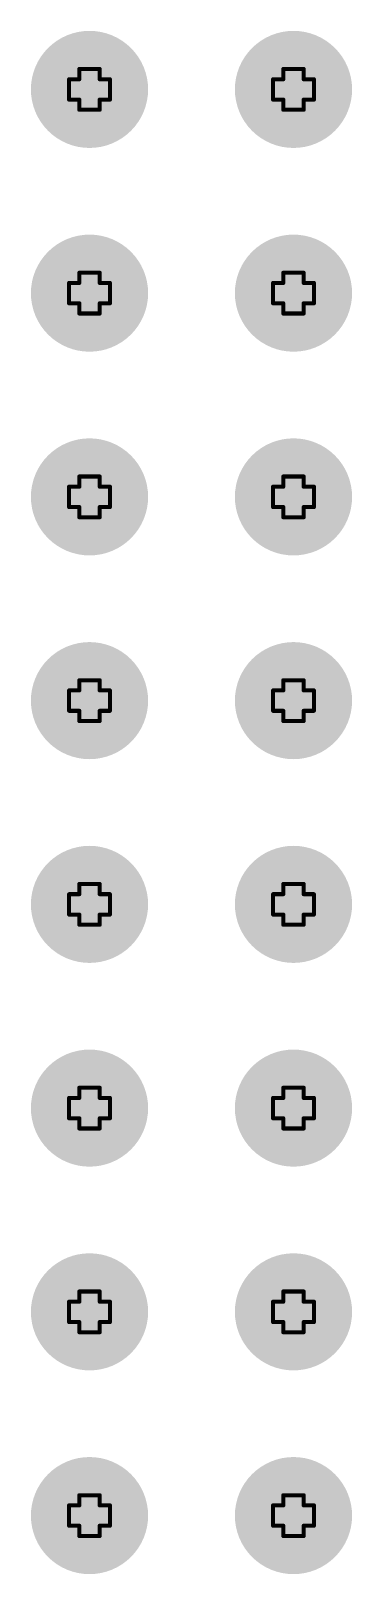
# Model space of a CAD drawing. Header units: millimetres. Extents: x 3.26 to 13.14, y 5.38 to 10.83.
# Drawn here: x 7.281 to 7.439, y 7.49 to 8.248 of the extents above; entities that cross this region are included whole.
import ezdxf

# ---------------------------------------------------------------- set-up
doc = ezdxf.new("R2010")
doc.units = ezdxf.units.MM
doc.header["$MEASUREMENT"] = 0
for name, color, linetype in [('BottomLayer', 5, 'Continuous'), ('BottomSolder', 6, 'Continuous'), ('DrillDrawing', 1, 'Continuous'), ('MultiLayer', 9, 'Continuous'), ('PadHoleLayer', 156, 'Continuous'), ('TopLayer', 1, 'Continuous'), ('TopSolder', 216, 'Continuous')]:
    doc.layers.add(name, color=color, linetype=linetype)

# ---------------------------------------------------------------- blocks, each defined once
blk = doc.blocks.new('_ARDUINO_MEGA2560_REV3___RETAIL_ARDUINO_MEGA2560_REV3___RETAIL_P________65')
at = {"layer": 'BottomLayer', "const_width": 0.02673}
for points in [[(-0.36337, -1.7, 1), (-0.33663, -1.7, 1)], [(-0.26337, -1.7, 1), (-0.23663, -1.7, 1)], [(-0.16337, -1.7, 1), (-0.13663, -1.7, 1)], [(-0.06337, -1.7, 1), (-0.03663, -1.7, 1)], [(0.03663, -1.7, 1), (0.06337, -1.7, 1)], [(0.13663, -1.7, 1), (0.16337, -1.7, 1)], [(0.23663, -1.7, 1), (0.26337, -1.7, 1)], [(0.33663, -1.7, 1), (0.36337, -1.7, 1)], [(-0.36337, -1.8, 1), (-0.33663, -1.8, 1)], [(-0.26337, -1.8, 1), (-0.23663, -1.8, 1)], [(-0.16337, -1.8, 1), (-0.13663, -1.8, 1)], [(-0.06337, -1.8, 1), (-0.03663, -1.8, 1)], [(0.03663, -1.8, 1), (0.06337, -1.8, 1)], [(0.13663, -1.8, 1), (0.16337, -1.8, 1)], [(0.23663, -1.8, 1), (0.26337, -1.8, 1)], [(0.33663, -1.8, 1), (0.36337, -1.8, 1)]]:
    blk.add_lwpolyline(points, format="xyb", close=True, dxfattribs=at)
at = {"layer": 'BottomSolder', "const_width": 0.02873}
for points in [[(-0.36437, -1.7, 1), (-0.33563, -1.7, 1)], [(-0.26437, -1.7, 1), (-0.23563, -1.7, 1)], [(-0.16437, -1.7, 1), (-0.13563, -1.7, 1)], [(-0.06437, -1.7, 1), (-0.03563, -1.7, 1)], [(0.03563, -1.7, 1), (0.06437, -1.7, 1)], [(0.13563, -1.7, 1), (0.16437, -1.7, 1)], [(0.23563, -1.7, 1), (0.26437, -1.7, 1)], [(0.33563, -1.7, 1), (0.36437, -1.7, 1)], [(-0.36437, -1.8, 1), (-0.33563, -1.8, 1)], [(-0.26437, -1.8, 1), (-0.23563, -1.8, 1)], [(-0.16437, -1.8, 1), (-0.13563, -1.8, 1)], [(-0.06437, -1.8, 1), (-0.03563, -1.8, 1)], [(0.03563, -1.8, 1), (0.06437, -1.8, 1)], [(0.13563, -1.8, 1), (0.16437, -1.8, 1)], [(0.23563, -1.8, 1), (0.26437, -1.8, 1)], [(0.33563, -1.8, 1), (0.36437, -1.8, 1)]]:
    blk.add_lwpolyline(points, format="xyb", close=True, dxfattribs=at)
at = {"layer": 'MultiLayer', "const_width": 0.02673}
for points in [[(-0.36337, -1.7, 1), (-0.33663, -1.7, 1)], [(-0.26337, -1.7, 1), (-0.23663, -1.7, 1)], [(-0.16337, -1.7, 1), (-0.13663, -1.7, 1)], [(-0.06337, -1.7, 1), (-0.03663, -1.7, 1)], [(0.03663, -1.7, 1), (0.06337, -1.7, 1)], [(0.13663, -1.7, 1), (0.16337, -1.7, 1)], [(0.23663, -1.7, 1), (0.26337, -1.7, 1)], [(0.33663, -1.7, 1), (0.36337, -1.7, 1)], [(-0.36337, -1.8, 1), (-0.33663, -1.8, 1)], [(-0.26337, -1.8, 1), (-0.23663, -1.8, 1)], [(-0.16337, -1.8, 1), (-0.13663, -1.8, 1)], [(-0.06337, -1.8, 1), (-0.03663, -1.8, 1)], [(0.03663, -1.8, 1), (0.06337, -1.8, 1)], [(0.13663, -1.8, 1), (0.16337, -1.8, 1)], [(0.23663, -1.8, 1), (0.26337, -1.8, 1)], [(0.33663, -1.8, 1), (0.36337, -1.8, 1)]]:
    blk.add_lwpolyline(points, format="xyb", close=True, dxfattribs=at)
at = {"layer": 'PadHoleLayer', "const_width": 0.01673}
for points in [[(-0.35837, -1.7, 1), (-0.34163, -1.7, 1)], [(-0.25837, -1.7, 1), (-0.24163, -1.7, 1)], [(-0.15837, -1.7, 1), (-0.14163, -1.7, 1)], [(-0.05837, -1.7, 1), (-0.04163, -1.7, 1)], [(0.04163, -1.7, 1), (0.05837, -1.7, 1)], [(0.14163, -1.7, 1), (0.15837, -1.7, 1)], [(0.24163, -1.7, 1), (0.25837, -1.7, 1)], [(0.34163, -1.7, 1), (0.35837, -1.7, 1)], [(-0.35837, -1.8, 1), (-0.34163, -1.8, 1)], [(-0.25837, -1.8, 1), (-0.24163, -1.8, 1)], [(-0.15837, -1.8, 1), (-0.14163, -1.8, 1)], [(-0.05837, -1.8, 1), (-0.04163, -1.8, 1)], [(0.04163, -1.8, 1), (0.05837, -1.8, 1)], [(0.14163, -1.8, 1), (0.15837, -1.8, 1)], [(0.24163, -1.8, 1), (0.25837, -1.8, 1)], [(0.34163, -1.8, 1), (0.35837, -1.8, 1)]]:
    blk.add_lwpolyline(points, format="xyb", close=True, dxfattribs=at)
at = {"layer": 'TopLayer', "const_width": 0.02673}
for points in [[(-0.36337, -1.7, 1), (-0.33663, -1.7, 1)], [(-0.26337, -1.7, 1), (-0.23663, -1.7, 1)], [(-0.16337, -1.7, 1), (-0.13663, -1.7, 1)], [(-0.06337, -1.7, 1), (-0.03663, -1.7, 1)], [(0.03663, -1.7, 1), (0.06337, -1.7, 1)], [(0.13663, -1.7, 1), (0.16337, -1.7, 1)], [(0.23663, -1.7, 1), (0.26337, -1.7, 1)], [(0.33663, -1.7, 1), (0.36337, -1.7, 1)], [(-0.36337, -1.8, 1), (-0.33663, -1.8, 1)], [(-0.26337, -1.8, 1), (-0.23663, -1.8, 1)], [(-0.16337, -1.8, 1), (-0.13663, -1.8, 1)], [(-0.06337, -1.8, 1), (-0.03663, -1.8, 1)], [(0.03663, -1.8, 1), (0.06337, -1.8, 1)], [(0.13663, -1.8, 1), (0.16337, -1.8, 1)], [(0.23663, -1.8, 1), (0.26337, -1.8, 1)], [(0.33663, -1.8, 1), (0.36337, -1.8, 1)]]:
    blk.add_lwpolyline(points, format="xyb", close=True, dxfattribs=at)
at = {"layer": 'TopSolder', "const_width": 0.02873}
for points in [[(-0.36437, -1.7, 1), (-0.33563, -1.7, 1)], [(-0.26437, -1.7, 1), (-0.23563, -1.7, 1)], [(-0.16437, -1.7, 1), (-0.13563, -1.7, 1)], [(-0.06437, -1.7, 1), (-0.03563, -1.7, 1)], [(0.03563, -1.7, 1), (0.06437, -1.7, 1)], [(0.13563, -1.7, 1), (0.16437, -1.7, 1)], [(0.23563, -1.7, 1), (0.26437, -1.7, 1)], [(0.33563, -1.7, 1), (0.36437, -1.7, 1)], [(-0.36437, -1.8, 1), (-0.33563, -1.8, 1)], [(-0.26437, -1.8, 1), (-0.23563, -1.8, 1)], [(-0.16437, -1.8, 1), (-0.13563, -1.8, 1)], [(-0.06437, -1.8, 1), (-0.03563, -1.8, 1)], [(0.03563, -1.8, 1), (0.06437, -1.8, 1)], [(0.13563, -1.8, 1), (0.16437, -1.8, 1)], [(0.23563, -1.8, 1), (0.26437, -1.8, 1)], [(0.33563, -1.8, 1), (0.36437, -1.8, 1)]]:
    blk.add_lwpolyline(points, format="xyb", close=True, dxfattribs=at)

msp = doc.modelspace()

# ---------------------------------------------------------------- linework, layer by layer
at = {"layer": 'DrillDrawing', "const_width": 0.002}
for points in [[(7.305, 8.224), (7.305, 8.229)], [(7.305, 8.229), (7.315, 8.229)], [(7.315, 8.224), (7.315, 8.229)], [(7.405, 8.224), (7.405, 8.229)], [(7.405, 8.229), (7.415, 8.229)], [(7.415, 8.224), (7.415, 8.229)], [(7.3, 8.214), (7.3, 8.224)], [(7.3, 8.224), (7.305, 8.224)], [(7.315, 8.224), (7.32, 8.224)], [(7.32, 8.214), (7.32, 8.224)], [(7.4, 8.214), (7.4, 8.224)], [(7.4, 8.224), (7.405, 8.224)], [(7.415, 8.224), (7.42, 8.224)], [(7.42, 8.214), (7.42, 8.224)], [(7.3, 8.214), (7.305, 8.214)], [(7.305, 8.209), (7.305, 8.214)], [(7.315, 8.214), (7.32, 8.214)], [(7.315, 8.209), (7.315, 8.214)], [(7.4, 8.214), (7.405, 8.214)], [(7.405, 8.209), (7.405, 8.214)], [(7.415, 8.214), (7.42, 8.214)], [(7.415, 8.209), (7.415, 8.214)], [(7.305, 8.209), (7.315, 8.209)], [(7.405, 8.209), (7.415, 8.209)], [(7.305, 8.124), (7.305, 8.129)], [(7.305, 8.129), (7.315, 8.129)], [(7.315, 8.124), (7.315, 8.129)], [(7.405, 8.124), (7.405, 8.129)], [(7.405, 8.129), (7.415, 8.129)], [(7.415, 8.124), (7.415, 8.129)], [(7.3, 8.114), (7.3, 8.124)], [(7.3, 8.124), (7.305, 8.124)], [(7.315, 8.124), (7.32, 8.124)], [(7.32, 8.114), (7.32, 8.124)], [(7.4, 8.114), (7.4, 8.124)], [(7.4, 8.124), (7.405, 8.124)], [(7.415, 8.124), (7.42, 8.124)], [(7.42, 8.114), (7.42, 8.124)], [(7.3, 8.114), (7.305, 8.114)], [(7.305, 8.109), (7.305, 8.114)], [(7.315, 8.114), (7.32, 8.114)], [(7.315, 8.109), (7.315, 8.114)], [(7.4, 8.114), (7.405, 8.114)], [(7.405, 8.109), (7.405, 8.114)], [(7.415, 8.114), (7.42, 8.114)], [(7.415, 8.109), (7.415, 8.114)], [(7.305, 8.109), (7.315, 8.109)], [(7.405, 8.109), (7.415, 8.109)], [(7.305, 8.024), (7.305, 8.029)], [(7.305, 8.029), (7.315, 8.029)], [(7.315, 8.024), (7.315, 8.029)], [(7.405, 8.024), (7.405, 8.029)], [(7.405, 8.029), (7.415, 8.029)], [(7.415, 8.024), (7.415, 8.029)], [(7.3, 8.014), (7.3, 8.024)], [(7.3, 8.024), (7.305, 8.024)], [(7.315, 8.024), (7.32, 8.024)], [(7.32, 8.014), (7.32, 8.024)], [(7.4, 8.014), (7.4, 8.024)], [(7.4, 8.024), (7.405, 8.024)], [(7.415, 8.024), (7.42, 8.024)], [(7.42, 8.014), (7.42, 8.024)], [(7.3, 8.014), (7.305, 8.014)], [(7.305, 8.009), (7.305, 8.014)], [(7.315, 8.014), (7.32, 8.014)], [(7.315, 8.009), (7.315, 8.014)], [(7.4, 8.014), (7.405, 8.014)], [(7.405, 8.009), (7.405, 8.014)], [(7.415, 8.014), (7.42, 8.014)], [(7.415, 8.009), (7.415, 8.014)], [(7.305, 8.009), (7.315, 8.009)], [(7.405, 8.009), (7.415, 8.009)], [(7.3, 7.914), (7.3, 7.924)], [(7.3, 7.924), (7.305, 7.924)], [(7.305, 7.924), (7.305, 7.929)], [(7.305, 7.929), (7.315, 7.929)], [(7.315, 7.924), (7.315, 7.929)], [(7.315, 7.924), (7.32, 7.924)], [(7.32, 7.914), (7.32, 7.924)], [(7.4, 7.914), (7.4, 7.924)], [(7.4, 7.924), (7.405, 7.924)], [(7.405, 7.924), (7.405, 7.929)], [(7.405, 7.929), (7.415, 7.929)], [(7.415, 7.924), (7.415, 7.929)], [(7.415, 7.924), (7.42, 7.924)], [(7.42, 7.914), (7.42, 7.924)], [(7.3, 7.914), (7.305, 7.914)], [(7.305, 7.909), (7.305, 7.914)], [(7.305, 7.909), (7.315, 7.909)], [(7.315, 7.914), (7.32, 7.914)], [(7.315, 7.909), (7.315, 7.914)], [(7.4, 7.914), (7.405, 7.914)], [(7.405, 7.909), (7.405, 7.914)], [(7.405, 7.909), (7.415, 7.909)], [(7.415, 7.914), (7.42, 7.914)], [(7.415, 7.909), (7.415, 7.914)], [(7.3, 7.814), (7.3, 7.824)], [(7.3, 7.824), (7.305, 7.824)], [(7.305, 7.824), (7.305, 7.829)], [(7.305, 7.829), (7.315, 7.829)], [(7.315, 7.824), (7.315, 7.829)], [(7.315, 7.824), (7.32, 7.824)], [(7.32, 7.814), (7.32, 7.824)], [(7.4, 7.814), (7.4, 7.824)], [(7.4, 7.824), (7.405, 7.824)], [(7.405, 7.824), (7.405, 7.829)], [(7.405, 7.829), (7.415, 7.829)], [(7.415, 7.824), (7.415, 7.829)], [(7.415, 7.824), (7.42, 7.824)], [(7.42, 7.814), (7.42, 7.824)], [(7.3, 7.814), (7.305, 7.814)], [(7.305, 7.809), (7.305, 7.814)], [(7.305, 7.809), (7.315, 7.809)], [(7.315, 7.814), (7.32, 7.814)], [(7.315, 7.809), (7.315, 7.814)], [(7.4, 7.814), (7.405, 7.814)], [(7.405, 7.809), (7.405, 7.814)], [(7.405, 7.809), (7.415, 7.809)], [(7.415, 7.814), (7.42, 7.814)], [(7.415, 7.809), (7.415, 7.814)], [(7.305, 7.724), (7.305, 7.729)], [(7.305, 7.729), (7.315, 7.729)], [(7.315, 7.724), (7.315, 7.729)], [(7.405, 7.724), (7.405, 7.729)], [(7.405, 7.729), (7.415, 7.729)], [(7.415, 7.724), (7.415, 7.729)], [(7.3, 7.714), (7.3, 7.724)], [(7.3, 7.724), (7.305, 7.724)], [(7.315, 7.724), (7.32, 7.724)], [(7.32, 7.714), (7.32, 7.724)], [(7.4, 7.714), (7.4, 7.724)], [(7.4, 7.724), (7.405, 7.724)], [(7.415, 7.724), (7.42, 7.724)], [(7.42, 7.714), (7.42, 7.724)], [(7.3, 7.714), (7.305, 7.714)], [(7.305, 7.709), (7.305, 7.714)], [(7.315, 7.714), (7.32, 7.714)], [(7.315, 7.709), (7.315, 7.714)], [(7.4, 7.714), (7.405, 7.714)], [(7.405, 7.709), (7.405, 7.714)], [(7.415, 7.714), (7.42, 7.714)], [(7.415, 7.709), (7.415, 7.714)], [(7.305, 7.709), (7.315, 7.709)], [(7.405, 7.709), (7.415, 7.709)], [(7.305, 7.624), (7.305, 7.629)], [(7.305, 7.629), (7.315, 7.629)], [(7.315, 7.624), (7.315, 7.629)], [(7.405, 7.624), (7.405, 7.629)], [(7.405, 7.629), (7.415, 7.629)], [(7.415, 7.624), (7.415, 7.629)], [(7.3, 7.614), (7.3, 7.624)], [(7.3, 7.624), (7.305, 7.624)], [(7.315, 7.624), (7.32, 7.624)], [(7.32, 7.614), (7.32, 7.624)], [(7.4, 7.614), (7.4, 7.624)], [(7.4, 7.624), (7.405, 7.624)], [(7.415, 7.624), (7.42, 7.624)], [(7.42, 7.614), (7.42, 7.624)], [(7.3, 7.614), (7.305, 7.614)], [(7.305, 7.609), (7.305, 7.614)], [(7.315, 7.614), (7.32, 7.614)], [(7.315, 7.609), (7.315, 7.614)], [(7.4, 7.614), (7.405, 7.614)], [(7.405, 7.609), (7.405, 7.614)], [(7.415, 7.614), (7.42, 7.614)], [(7.415, 7.609), (7.415, 7.614)], [(7.305, 7.609), (7.315, 7.609)], [(7.405, 7.609), (7.415, 7.609)], [(7.305, 7.524), (7.305, 7.529)], [(7.305, 7.529), (7.315, 7.529)], [(7.315, 7.524), (7.315, 7.529)], [(7.405, 7.524), (7.405, 7.529)], [(7.405, 7.529), (7.415, 7.529)], [(7.415, 7.524), (7.415, 7.529)], [(7.3, 7.514), (7.3, 7.524)], [(7.3, 7.524), (7.305, 7.524)], [(7.315, 7.524), (7.32, 7.524)], [(7.32, 7.514), (7.32, 7.524)], [(7.4, 7.514), (7.4, 7.524)], [(7.4, 7.524), (7.405, 7.524)], [(7.415, 7.524), (7.42, 7.524)], [(7.42, 7.514), (7.42, 7.524)], [(7.3, 7.514), (7.305, 7.514)], [(7.305, 7.509), (7.305, 7.514)], [(7.315, 7.514), (7.32, 7.514)], [(7.315, 7.509), (7.315, 7.514)], [(7.4, 7.514), (7.405, 7.514)], [(7.405, 7.509), (7.405, 7.514)], [(7.415, 7.514), (7.42, 7.514)], [(7.415, 7.509), (7.415, 7.514)], [(7.305, 7.509), (7.315, 7.509)], [(7.405, 7.509), (7.415, 7.509)]]:
    msp.add_lwpolyline(points, dxfattribs=at)
at = {"layer": 'DrillDrawing', "const_width": 0.001}
for points in [[(7.3045, 8.229, 1), (7.3055, 8.229, 1)], [(7.3045, 8.229, 1), (7.3055, 8.229, 1)], [(7.3145, 8.229, 1), (7.3155, 8.229, 1)], [(7.3145, 8.229, 1), (7.3155, 8.229, 1)], [(7.4045, 8.229, 1), (7.4055, 8.229, 1)], [(7.4045, 8.229, 1), (7.4055, 8.229, 1)], [(7.4145, 8.229, 1), (7.4155, 8.229, 1)], [(7.4145, 8.229, 1), (7.4155, 8.229, 1)], [(7.2995, 8.224, 1), (7.3005, 8.224, 1)], [(7.2995, 8.224, 1), (7.3005, 8.224, 1)], [(7.3045, 8.224, 1), (7.3055, 8.224, 1)], [(7.3045, 8.224, 1), (7.3055, 8.224, 1)], [(7.3145, 8.224, 1), (7.3155, 8.224, 1)], [(7.3145, 8.224, 1), (7.3155, 8.224, 1)], [(7.3195, 8.224, 1), (7.3205, 8.224, 1)], [(7.3195, 8.224, 1), (7.3205, 8.224, 1)], [(7.3995, 8.224, 1), (7.4005, 8.224, 1)], [(7.3995, 8.224, 1), (7.4005, 8.224, 1)], [(7.4045, 8.224, 1), (7.4055, 8.224, 1)], [(7.4045, 8.224, 1), (7.4055, 8.224, 1)], [(7.4145, 8.224, 1), (7.4155, 8.224, 1)], [(7.4145, 8.224, 1), (7.4155, 8.224, 1)], [(7.4195, 8.224, 1), (7.4205, 8.224, 1)], [(7.4195, 8.224, 1), (7.4205, 8.224, 1)], [(7.2995, 8.214, 1), (7.3005, 8.214, 1)], [(7.2995, 8.214, 1), (7.3005, 8.214, 1)], [(7.3045, 8.214, 1), (7.3055, 8.214, 1)], [(7.3045, 8.214, 1), (7.3055, 8.214, 1)], [(7.3145, 8.214, 1), (7.3155, 8.214, 1)], [(7.3145, 8.214, 1), (7.3155, 8.214, 1)], [(7.3195, 8.214, 1), (7.3205, 8.214, 1)], [(7.3195, 8.214, 1), (7.3205, 8.214, 1)], [(7.3995, 8.214, 1), (7.4005, 8.214, 1)], [(7.3995, 8.214, 1), (7.4005, 8.214, 1)], [(7.4045, 8.214, 1), (7.4055, 8.214, 1)], [(7.4045, 8.214, 1), (7.4055, 8.214, 1)], [(7.4145, 8.214, 1), (7.4155, 8.214, 1)], [(7.4145, 8.214, 1), (7.4155, 8.214, 1)], [(7.4195, 8.214, 1), (7.4205, 8.214, 1)], [(7.4195, 8.214, 1), (7.4205, 8.214, 1)], [(7.3045, 8.209, 1), (7.3055, 8.209, 1)], [(7.3045, 8.209, 1), (7.3055, 8.209, 1)], [(7.3145, 8.209, 1), (7.3155, 8.209, 1)], [(7.3145, 8.209, 1), (7.3155, 8.209, 1)], [(7.4045, 8.209, 1), (7.4055, 8.209, 1)], [(7.4045, 8.209, 1), (7.4055, 8.209, 1)], [(7.4145, 8.209, 1), (7.4155, 8.209, 1)], [(7.4145, 8.209, 1), (7.4155, 8.209, 1)], [(7.3045, 8.129, 1), (7.3055, 8.129, 1)], [(7.3045, 8.129, 1), (7.3055, 8.129, 1)], [(7.3145, 8.129, 1), (7.3155, 8.129, 1)], [(7.3145, 8.129, 1), (7.3155, 8.129, 1)], [(7.4045, 8.129, 1), (7.4055, 8.129, 1)], [(7.4045, 8.129, 1), (7.4055, 8.129, 1)], [(7.4145, 8.129, 1), (7.4155, 8.129, 1)], [(7.4145, 8.129, 1), (7.4155, 8.129, 1)], [(7.2995, 8.124, 1), (7.3005, 8.124, 1)], [(7.2995, 8.124, 1), (7.3005, 8.124, 1)], [(7.3045, 8.124, 1), (7.3055, 8.124, 1)], [(7.3045, 8.124, 1), (7.3055, 8.124, 1)], [(7.3145, 8.124, 1), (7.3155, 8.124, 1)], [(7.3145, 8.124, 1), (7.3155, 8.124, 1)], [(7.3195, 8.124, 1), (7.3205, 8.124, 1)], [(7.3195, 8.124, 1), (7.3205, 8.124, 1)], [(7.3995, 8.124, 1), (7.4005, 8.124, 1)], [(7.3995, 8.124, 1), (7.4005, 8.124, 1)], [(7.4045, 8.124, 1), (7.4055, 8.124, 1)], [(7.4045, 8.124, 1), (7.4055, 8.124, 1)], [(7.4145, 8.124, 1), (7.4155, 8.124, 1)], [(7.4145, 8.124, 1), (7.4155, 8.124, 1)], [(7.4195, 8.124, 1), (7.4205, 8.124, 1)], [(7.4195, 8.124, 1), (7.4205, 8.124, 1)], [(7.2995, 8.114, 1), (7.3005, 8.114, 1)], [(7.2995, 8.114, 1), (7.3005, 8.114, 1)], [(7.3045, 8.114, 1), (7.3055, 8.114, 1)], [(7.3045, 8.114, 1), (7.3055, 8.114, 1)], [(7.3145, 8.114, 1), (7.3155, 8.114, 1)], [(7.3145, 8.114, 1), (7.3155, 8.114, 1)], [(7.3195, 8.114, 1), (7.3205, 8.114, 1)], [(7.3195, 8.114, 1), (7.3205, 8.114, 1)], [(7.3995, 8.114, 1), (7.4005, 8.114, 1)], [(7.3995, 8.114, 1), (7.4005, 8.114, 1)], [(7.4045, 8.114, 1), (7.4055, 8.114, 1)], [(7.4045, 8.114, 1), (7.4055, 8.114, 1)], [(7.4145, 8.114, 1), (7.4155, 8.114, 1)], [(7.4145, 8.114, 1), (7.4155, 8.114, 1)], [(7.4195, 8.114, 1), (7.4205, 8.114, 1)], [(7.4195, 8.114, 1), (7.4205, 8.114, 1)], [(7.3045, 8.109, 1), (7.3055, 8.109, 1)], [(7.3045, 8.109, 1), (7.3055, 8.109, 1)], [(7.3145, 8.109, 1), (7.3155, 8.109, 1)], [(7.3145, 8.109, 1), (7.3155, 8.109, 1)], [(7.4045, 8.109, 1), (7.4055, 8.109, 1)], [(7.4045, 8.109, 1), (7.4055, 8.109, 1)], [(7.4145, 8.109, 1), (7.4155, 8.109, 1)], [(7.4145, 8.109, 1), (7.4155, 8.109, 1)], [(7.3045, 8.029, 1), (7.3055, 8.029, 1)], [(7.3045, 8.029, 1), (7.3055, 8.029, 1)], [(7.3145, 8.029, 1), (7.3155, 8.029, 1)], [(7.3145, 8.029, 1), (7.3155, 8.029, 1)], [(7.4045, 8.029, 1), (7.4055, 8.029, 1)], [(7.4045, 8.029, 1), (7.4055, 8.029, 1)], [(7.4145, 8.029, 1), (7.4155, 8.029, 1)], [(7.4145, 8.029, 1), (7.4155, 8.029, 1)], [(7.2995, 8.024, 1), (7.3005, 8.024, 1)], [(7.2995, 8.024, 1), (7.3005, 8.024, 1)], [(7.3045, 8.024, 1), (7.3055, 8.024, 1)], [(7.3045, 8.024, 1), (7.3055, 8.024, 1)], [(7.3145, 8.024, 1), (7.3155, 8.024, 1)], [(7.3145, 8.024, 1), (7.3155, 8.024, 1)], [(7.3195, 8.024, 1), (7.3205, 8.024, 1)], [(7.3195, 8.024, 1), (7.3205, 8.024, 1)], [(7.3995, 8.024, 1), (7.4005, 8.024, 1)], [(7.3995, 8.024, 1), (7.4005, 8.024, 1)], [(7.4045, 8.024, 1), (7.4055, 8.024, 1)], [(7.4045, 8.024, 1), (7.4055, 8.024, 1)], [(7.4145, 8.024, 1), (7.4155, 8.024, 1)], [(7.4145, 8.024, 1), (7.4155, 8.024, 1)], [(7.4195, 8.024, 1), (7.4205, 8.024, 1)], [(7.4195, 8.024, 1), (7.4205, 8.024, 1)], [(7.2995, 8.014, 1), (7.3005, 8.014, 1)], [(7.2995, 8.014, 1), (7.3005, 8.014, 1)], [(7.3045, 8.014, 1), (7.3055, 8.014, 1)], [(7.3045, 8.014, 1), (7.3055, 8.014, 1)], [(7.3145, 8.014, 1), (7.3155, 8.014, 1)], [(7.3145, 8.014, 1), (7.3155, 8.014, 1)], [(7.3195, 8.014, 1), (7.3205, 8.014, 1)], [(7.3195, 8.014, 1), (7.3205, 8.014, 1)], [(7.3995, 8.014, 1), (7.4005, 8.014, 1)], [(7.3995, 8.014, 1), (7.4005, 8.014, 1)], [(7.4045, 8.014, 1), (7.4055, 8.014, 1)], [(7.4045, 8.014, 1), (7.4055, 8.014, 1)], [(7.4145, 8.014, 1), (7.4155, 8.014, 1)], [(7.4145, 8.014, 1), (7.4155, 8.014, 1)], [(7.4195, 8.014, 1), (7.4205, 8.014, 1)], [(7.4195, 8.014, 1), (7.4205, 8.014, 1)], [(7.3045, 8.009, 1), (7.3055, 8.009, 1)], [(7.3045, 8.009, 1), (7.3055, 8.009, 1)], [(7.3145, 8.009, 1), (7.3155, 8.009, 1)], [(7.3145, 8.009, 1), (7.3155, 8.009, 1)], [(7.4045, 8.009, 1), (7.4055, 8.009, 1)], [(7.4045, 8.009, 1), (7.4055, 8.009, 1)], [(7.4145, 8.009, 1), (7.4155, 8.009, 1)], [(7.4145, 8.009, 1), (7.4155, 8.009, 1)], [(7.2995, 7.924, 1), (7.3005, 7.924, 1)], [(7.2995, 7.924, 1), (7.3005, 7.924, 1)], [(7.3045, 7.929, 1), (7.3055, 7.929, 1)], [(7.3045, 7.929, 1), (7.3055, 7.929, 1)], [(7.3045, 7.924, 1), (7.3055, 7.924, 1)], [(7.3045, 7.924, 1), (7.3055, 7.924, 1)], [(7.3145, 7.929, 1), (7.3155, 7.929, 1)], [(7.3145, 7.929, 1), (7.3155, 7.929, 1)], [(7.3145, 7.924, 1), (7.3155, 7.924, 1)], [(7.3145, 7.924, 1), (7.3155, 7.924, 1)], [(7.3195, 7.924, 1), (7.3205, 7.924, 1)], [(7.3195, 7.924, 1), (7.3205, 7.924, 1)], [(7.3995, 7.924, 1), (7.4005, 7.924, 1)], [(7.3995, 7.924, 1), (7.4005, 7.924, 1)], [(7.4045, 7.929, 1), (7.4055, 7.929, 1)], [(7.4045, 7.929, 1), (7.4055, 7.929, 1)], [(7.4045, 7.924, 1), (7.4055, 7.924, 1)], [(7.4045, 7.924, 1), (7.4055, 7.924, 1)], [(7.4145, 7.929, 1), (7.4155, 7.929, 1)], [(7.4145, 7.929, 1), (7.4155, 7.929, 1)], [(7.4145, 7.924, 1), (7.4155, 7.924, 1)], [(7.4145, 7.924, 1), (7.4155, 7.924, 1)], [(7.4195, 7.924, 1), (7.4205, 7.924, 1)], [(7.4195, 7.924, 1), (7.4205, 7.924, 1)], [(7.2995, 7.914, 1), (7.3005, 7.914, 1)], [(7.2995, 7.914, 1), (7.3005, 7.914, 1)], [(7.3045, 7.914, 1), (7.3055, 7.914, 1)], [(7.3045, 7.914, 1), (7.3055, 7.914, 1)], [(7.3045, 7.909, 1), (7.3055, 7.909, 1)], [(7.3045, 7.909, 1), (7.3055, 7.909, 1)], [(7.3145, 7.914, 1), (7.3155, 7.914, 1)], [(7.3145, 7.914, 1), (7.3155, 7.914, 1)], [(7.3145, 7.909, 1), (7.3155, 7.909, 1)], [(7.3145, 7.909, 1), (7.3155, 7.909, 1)], [(7.3195, 7.914, 1), (7.3205, 7.914, 1)], [(7.3195, 7.914, 1), (7.3205, 7.914, 1)], [(7.3995, 7.914, 1), (7.4005, 7.914, 1)], [(7.3995, 7.914, 1), (7.4005, 7.914, 1)], [(7.4045, 7.914, 1), (7.4055, 7.914, 1)], [(7.4045, 7.914, 1), (7.4055, 7.914, 1)], [(7.4045, 7.909, 1), (7.4055, 7.909, 1)], [(7.4045, 7.909, 1), (7.4055, 7.909, 1)], [(7.4145, 7.914, 1), (7.4155, 7.914, 1)], [(7.4145, 7.914, 1), (7.4155, 7.914, 1)], [(7.4145, 7.909, 1), (7.4155, 7.909, 1)], [(7.4145, 7.909, 1), (7.4155, 7.909, 1)], [(7.4195, 7.914, 1), (7.4205, 7.914, 1)], [(7.4195, 7.914, 1), (7.4205, 7.914, 1)], [(7.2995, 7.824, 1), (7.3005, 7.824, 1)], [(7.2995, 7.824, 1), (7.3005, 7.824, 1)], [(7.3045, 7.829, 1), (7.3055, 7.829, 1)], [(7.3045, 7.829, 1), (7.3055, 7.829, 1)], [(7.3045, 7.824, 1), (7.3055, 7.824, 1)], [(7.3045, 7.824, 1), (7.3055, 7.824, 1)], [(7.3145, 7.829, 1), (7.3155, 7.829, 1)], [(7.3145, 7.829, 1), (7.3155, 7.829, 1)], [(7.3145, 7.824, 1), (7.3155, 7.824, 1)], [(7.3145, 7.824, 1), (7.3155, 7.824, 1)], [(7.3195, 7.824, 1), (7.3205, 7.824, 1)], [(7.3195, 7.824, 1), (7.3205, 7.824, 1)], [(7.3995, 7.824, 1), (7.4005, 7.824, 1)], [(7.3995, 7.824, 1), (7.4005, 7.824, 1)], [(7.4045, 7.829, 1), (7.4055, 7.829, 1)], [(7.4045, 7.829, 1), (7.4055, 7.829, 1)], [(7.4045, 7.824, 1), (7.4055, 7.824, 1)], [(7.4045, 7.824, 1), (7.4055, 7.824, 1)], [(7.4145, 7.829, 1), (7.4155, 7.829, 1)], [(7.4145, 7.829, 1), (7.4155, 7.829, 1)], [(7.4145, 7.824, 1), (7.4155, 7.824, 1)], [(7.4145, 7.824, 1), (7.4155, 7.824, 1)], [(7.4195, 7.824, 1), (7.4205, 7.824, 1)], [(7.4195, 7.824, 1), (7.4205, 7.824, 1)], [(7.2995, 7.814, 1), (7.3005, 7.814, 1)], [(7.2995, 7.814, 1), (7.3005, 7.814, 1)], [(7.3045, 7.814, 1), (7.3055, 7.814, 1)], [(7.3045, 7.814, 1), (7.3055, 7.814, 1)], [(7.3045, 7.809, 1), (7.3055, 7.809, 1)], [(7.3045, 7.809, 1), (7.3055, 7.809, 1)], [(7.3145, 7.814, 1), (7.3155, 7.814, 1)], [(7.3145, 7.814, 1), (7.3155, 7.814, 1)], [(7.3145, 7.809, 1), (7.3155, 7.809, 1)], [(7.3145, 7.809, 1), (7.3155, 7.809, 1)], [(7.3195, 7.814, 1), (7.3205, 7.814, 1)], [(7.3195, 7.814, 1), (7.3205, 7.814, 1)], [(7.3995, 7.814, 1), (7.4005, 7.814, 1)], [(7.3995, 7.814, 1), (7.4005, 7.814, 1)], [(7.4045, 7.814, 1), (7.4055, 7.814, 1)], [(7.4045, 7.814, 1), (7.4055, 7.814, 1)], [(7.4045, 7.809, 1), (7.4055, 7.809, 1)], [(7.4045, 7.809, 1), (7.4055, 7.809, 1)], [(7.4145, 7.814, 1), (7.4155, 7.814, 1)], [(7.4145, 7.814, 1), (7.4155, 7.814, 1)], [(7.4145, 7.809, 1), (7.4155, 7.809, 1)], [(7.4145, 7.809, 1), (7.4155, 7.809, 1)], [(7.4195, 7.814, 1), (7.4205, 7.814, 1)], [(7.4195, 7.814, 1), (7.4205, 7.814, 1)], [(7.3045, 7.729, 1), (7.3055, 7.729, 1)], [(7.3045, 7.729, 1), (7.3055, 7.729, 1)], [(7.3145, 7.729, 1), (7.3155, 7.729, 1)], [(7.3145, 7.729, 1), (7.3155, 7.729, 1)], [(7.4045, 7.729, 1), (7.4055, 7.729, 1)], [(7.4045, 7.729, 1), (7.4055, 7.729, 1)], [(7.4145, 7.729, 1), (7.4155, 7.729, 1)], [(7.4145, 7.729, 1), (7.4155, 7.729, 1)], [(7.2995, 7.724, 1), (7.3005, 7.724, 1)], [(7.2995, 7.724, 1), (7.3005, 7.724, 1)], [(7.3045, 7.724, 1), (7.3055, 7.724, 1)], [(7.3045, 7.724, 1), (7.3055, 7.724, 1)], [(7.3145, 7.724, 1), (7.3155, 7.724, 1)], [(7.3145, 7.724, 1), (7.3155, 7.724, 1)], [(7.3195, 7.724, 1), (7.3205, 7.724, 1)], [(7.3195, 7.724, 1), (7.3205, 7.724, 1)], [(7.3995, 7.724, 1), (7.4005, 7.724, 1)], [(7.3995, 7.724, 1), (7.4005, 7.724, 1)], [(7.4045, 7.724, 1), (7.4055, 7.724, 1)], [(7.4045, 7.724, 1), (7.4055, 7.724, 1)], [(7.4145, 7.724, 1), (7.4155, 7.724, 1)], [(7.4145, 7.724, 1), (7.4155, 7.724, 1)], [(7.4195, 7.724, 1), (7.4205, 7.724, 1)], [(7.4195, 7.724, 1), (7.4205, 7.724, 1)], [(7.2995, 7.714, 1), (7.3005, 7.714, 1)], [(7.2995, 7.714, 1), (7.3005, 7.714, 1)], [(7.3045, 7.714, 1), (7.3055, 7.714, 1)], [(7.3045, 7.714, 1), (7.3055, 7.714, 1)], [(7.3145, 7.714, 1), (7.3155, 7.714, 1)], [(7.3145, 7.714, 1), (7.3155, 7.714, 1)], [(7.3195, 7.714, 1), (7.3205, 7.714, 1)], [(7.3195, 7.714, 1), (7.3205, 7.714, 1)], [(7.3995, 7.714, 1), (7.4005, 7.714, 1)], [(7.3995, 7.714, 1), (7.4005, 7.714, 1)], [(7.4045, 7.714, 1), (7.4055, 7.714, 1)], [(7.4045, 7.714, 1), (7.4055, 7.714, 1)], [(7.4145, 7.714, 1), (7.4155, 7.714, 1)], [(7.4145, 7.714, 1), (7.4155, 7.714, 1)], [(7.4195, 7.714, 1), (7.4205, 7.714, 1)], [(7.4195, 7.714, 1), (7.4205, 7.714, 1)], [(7.3045, 7.709, 1), (7.3055, 7.709, 1)], [(7.3045, 7.709, 1), (7.3055, 7.709, 1)], [(7.3145, 7.709, 1), (7.3155, 7.709, 1)], [(7.3145, 7.709, 1), (7.3155, 7.709, 1)], [(7.4045, 7.709, 1), (7.4055, 7.709, 1)], [(7.4045, 7.709, 1), (7.4055, 7.709, 1)], [(7.4145, 7.709, 1), (7.4155, 7.709, 1)], [(7.4145, 7.709, 1), (7.4155, 7.709, 1)], [(7.3045, 7.629, 1), (7.3055, 7.629, 1)], [(7.3045, 7.629, 1), (7.3055, 7.629, 1)], [(7.3145, 7.629, 1), (7.3155, 7.629, 1)], [(7.3145, 7.629, 1), (7.3155, 7.629, 1)], [(7.4045, 7.629, 1), (7.4055, 7.629, 1)], [(7.4045, 7.629, 1), (7.4055, 7.629, 1)], [(7.4145, 7.629, 1), (7.4155, 7.629, 1)], [(7.4145, 7.629, 1), (7.4155, 7.629, 1)], [(7.2995, 7.624, 1), (7.3005, 7.624, 1)], [(7.2995, 7.624, 1), (7.3005, 7.624, 1)], [(7.3045, 7.624, 1), (7.3055, 7.624, 1)], [(7.3045, 7.624, 1), (7.3055, 7.624, 1)], [(7.3145, 7.624, 1), (7.3155, 7.624, 1)], [(7.3145, 7.624, 1), (7.3155, 7.624, 1)], [(7.3195, 7.624, 1), (7.3205, 7.624, 1)], [(7.3195, 7.624, 1), (7.3205, 7.624, 1)], [(7.3995, 7.624, 1), (7.4005, 7.624, 1)], [(7.3995, 7.624, 1), (7.4005, 7.624, 1)], [(7.4045, 7.624, 1), (7.4055, 7.624, 1)], [(7.4045, 7.624, 1), (7.4055, 7.624, 1)], [(7.4145, 7.624, 1), (7.4155, 7.624, 1)], [(7.4145, 7.624, 1), (7.4155, 7.624, 1)], [(7.4195, 7.624, 1), (7.4205, 7.624, 1)], [(7.4195, 7.624, 1), (7.4205, 7.624, 1)], [(7.2995, 7.614, 1), (7.3005, 7.614, 1)], [(7.2995, 7.614, 1), (7.3005, 7.614, 1)], [(7.3045, 7.614, 1), (7.3055, 7.614, 1)], [(7.3045, 7.614, 1), (7.3055, 7.614, 1)], [(7.3145, 7.614, 1), (7.3155, 7.614, 1)], [(7.3145, 7.614, 1), (7.3155, 7.614, 1)], [(7.3195, 7.614, 1), (7.3205, 7.614, 1)], [(7.3195, 7.614, 1), (7.3205, 7.614, 1)], [(7.3995, 7.614, 1), (7.4005, 7.614, 1)], [(7.3995, 7.614, 1), (7.4005, 7.614, 1)], [(7.4045, 7.614, 1), (7.4055, 7.614, 1)], [(7.4045, 7.614, 1), (7.4055, 7.614, 1)], [(7.4145, 7.614, 1), (7.4155, 7.614, 1)], [(7.4145, 7.614, 1), (7.4155, 7.614, 1)], [(7.4195, 7.614, 1), (7.4205, 7.614, 1)], [(7.4195, 7.614, 1), (7.4205, 7.614, 1)], [(7.3045, 7.609, 1), (7.3055, 7.609, 1)], [(7.3045, 7.609, 1), (7.3055, 7.609, 1)], [(7.3145, 7.609, 1), (7.3155, 7.609, 1)], [(7.3145, 7.609, 1), (7.3155, 7.609, 1)], [(7.4045, 7.609, 1), (7.4055, 7.609, 1)], [(7.4045, 7.609, 1), (7.4055, 7.609, 1)], [(7.4145, 7.609, 1), (7.4155, 7.609, 1)], [(7.4145, 7.609, 1), (7.4155, 7.609, 1)], [(7.3045, 7.529, 1), (7.3055, 7.529, 1)], [(7.3045, 7.529, 1), (7.3055, 7.529, 1)], [(7.3145, 7.529, 1), (7.3155, 7.529, 1)], [(7.3145, 7.529, 1), (7.3155, 7.529, 1)], [(7.4045, 7.529, 1), (7.4055, 7.529, 1)], [(7.4045, 7.529, 1), (7.4055, 7.529, 1)], [(7.4145, 7.529, 1), (7.4155, 7.529, 1)], [(7.4145, 7.529, 1), (7.4155, 7.529, 1)], [(7.2995, 7.524, 1), (7.3005, 7.524, 1)], [(7.2995, 7.524, 1), (7.3005, 7.524, 1)], [(7.3045, 7.524, 1), (7.3055, 7.524, 1)], [(7.3045, 7.524, 1), (7.3055, 7.524, 1)], [(7.3145, 7.524, 1), (7.3155, 7.524, 1)], [(7.3145, 7.524, 1), (7.3155, 7.524, 1)], [(7.3195, 7.524, 1), (7.3205, 7.524, 1)], [(7.3195, 7.524, 1), (7.3205, 7.524, 1)], [(7.3995, 7.524, 1), (7.4005, 7.524, 1)], [(7.3995, 7.524, 1), (7.4005, 7.524, 1)], [(7.4045, 7.524, 1), (7.4055, 7.524, 1)], [(7.4045, 7.524, 1), (7.4055, 7.524, 1)], [(7.4145, 7.524, 1), (7.4155, 7.524, 1)], [(7.4145, 7.524, 1), (7.4155, 7.524, 1)], [(7.4195, 7.524, 1), (7.4205, 7.524, 1)], [(7.4195, 7.524, 1), (7.4205, 7.524, 1)], [(7.2995, 7.514, 1), (7.3005, 7.514, 1)], [(7.2995, 7.514, 1), (7.3005, 7.514, 1)], [(7.3045, 7.514, 1), (7.3055, 7.514, 1)], [(7.3045, 7.514, 1), (7.3055, 7.514, 1)], [(7.3145, 7.514, 1), (7.3155, 7.514, 1)], [(7.3145, 7.514, 1), (7.3155, 7.514, 1)], [(7.3195, 7.514, 1), (7.3205, 7.514, 1)], [(7.3195, 7.514, 1), (7.3205, 7.514, 1)], [(7.3995, 7.514, 1), (7.4005, 7.514, 1)], [(7.3995, 7.514, 1), (7.4005, 7.514, 1)], [(7.4045, 7.514, 1), (7.4055, 7.514, 1)], [(7.4045, 7.514, 1), (7.4055, 7.514, 1)], [(7.4145, 7.514, 1), (7.4155, 7.514, 1)], [(7.4145, 7.514, 1), (7.4155, 7.514, 1)], [(7.4195, 7.514, 1), (7.4205, 7.514, 1)], [(7.4195, 7.514, 1), (7.4205, 7.514, 1)], [(7.3045, 7.509, 1), (7.3055, 7.509, 1)], [(7.3045, 7.509, 1), (7.3055, 7.509, 1)], [(7.3145, 7.509, 1), (7.3155, 7.509, 1)], [(7.3145, 7.509, 1), (7.3155, 7.509, 1)], [(7.4045, 7.509, 1), (7.4055, 7.509, 1)], [(7.4045, 7.509, 1), (7.4055, 7.509, 1)], [(7.4145, 7.509, 1), (7.4155, 7.509, 1)], [(7.4145, 7.509, 1), (7.4155, 7.509, 1)]]:
    msp.add_lwpolyline(points, format="xyb", close=True, dxfattribs=at)

# ---------------------------------------------------------------- block references
at = {"rotation": 90}
msp.add_blockref('_ARDUINO_MEGA2560_REV3___RETAIL_ARDUINO_MEGA2560_REV3___RETAIL_P________65', (5.61, 7.869), dxfattribs=at)

doc.saveas('drawing.dxf')
